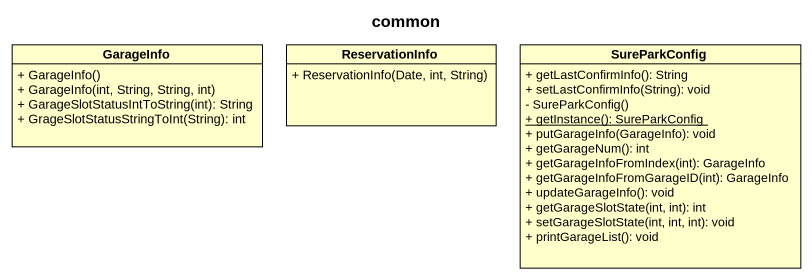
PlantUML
@startuml
title common
hide circle
hide empty members
skinparam classAttributeIconSize 0
class GarageInfo {
  + GarageInfo()
  + GarageInfo(int, String, String, int)
  + GarageSlotStatusIntToString(int): String
  + GrageSlotStatusStringToInt(String): int
}
class ReservationInfo {
  + ReservationInfo(Date, int, String)
}
class SureParkConfig {
  + getLastConfirmInfo(): String
  + setLastConfirmInfo(String): void
  - SureParkConfig()
  {static} + getInstance(): SureParkConfig
  + putGarageInfo(GarageInfo): void
  + getGarageNum(): int
  + getGarageInfoFromIndex(int): GarageInfo
  + getGarageInfoFromGarageID(int): GarageInfo
  + updateGarageInfo(): void
  + getGarageSlotState(int, int): int
  + setGarageSlotState(int, int, int): void
  + printGarageList(): void
}
@enduml
